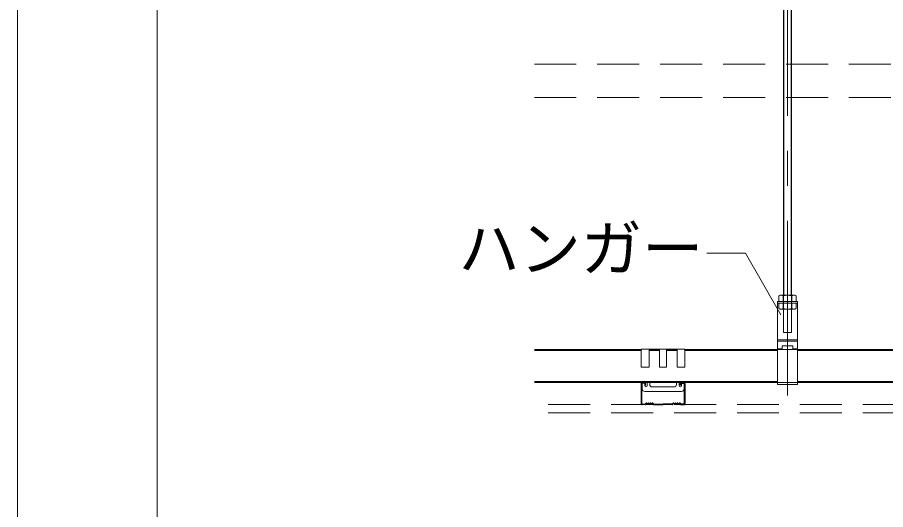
# Model space of a CAD drawing. Units: millimetres, scale not verified. Extents: x -7800 to 7800, y -5387 to 5300.
# Drawn here: x -7800 to -6806, y -2029 to -1465 of the extents above; entities that cross this region are included whole.
import ezdxf
from ezdxf.enums import TextEntityAlignment as Align

# ---------------------------------------------------------------- set-up
doc = ezdxf.new("R2010")
doc.units = ezdxf.units.MM
doc.header["$LTSCALE"] = 40
for name, pattern in [('CHAIN1', [8, 5, -1, 1, -1]), ('DASHED1', [1.8, 1.2, -0.6]), ('DOUBLE_CHAIN2', [12.8, 9, -1, 0.6, -0.6, 0.6, -1])]:
    doc.linetypes.add(name, pattern=pattern)
for name, color, linetype, lineweight in [('7-0_中心線', 4, 'CHAIN1', 9), ('7-1_吊り材', 7, 'Continuous', 18), ('7-2_野縁受け', 3, 'Continuous', 18), ('7-3_野縁', 2, 'Continuous', 25), ('7-4_ブレース・補強材', 4, 'Continuous', 9), ('7-6_文字', 7, 'Continuous', 18), ('7-A_クリップ', 7, 'Continuous', 18), ('7-D_パネル', 4, 'Continuous', 9), ('F-3_野縁', 7, 'Continuous', 18)]:
    doc.layers.add(name, color=color, linetype=linetype, lineweight=lineweight)
doc.styles.add('ＭＳ ゴシック', font='')
doc.styles.get('ＭＳ ゴシック').set_extended_font_data('MS Gothic')

msp = doc.modelspace()

# ---------------------------------------------------------------- linework, layer by layer
at = {"layer": '7-0_中心線'}
msp.add_line((-6918.73, -1898.25), (-6918.73, -401.94), dxfattribs=at)
at = {"layer": '7-1_吊り材', "linetype": 'DOUBLE_CHAIN2'}
for p, q in [((-6914.68, -1783.44), (-6914.68, -483.22)), ((-6922.78, -1783.44), (-6922.78, -492.44))]:
    msp.add_line(p, q, dxfattribs=at)
at = {"layer": '7-1_吊り材'}
for p, q in [((-6914.23, -1783.44), (-6914.23, -483.09)), ((-6923.23, -1783.44), (-6923.23, -492.44)), ((-6927.22, -1783.44), (-6928.53, -1784.2)), ((-6928.53, -1790.44), (-6928.53, -1784.2)), ((-6927.22, -1783.44), (-6910.24, -1783.44)), ((-6923.63, -1790.44), (-6923.63, -1784.2)), ((-6913.83, -1790.44), (-6913.83, -1784.2)), ((-6910.24, -1783.44), (-6908.93, -1784.2)), ((-6908.93, -1790.44), (-6908.93, -1784.2)), ((-6930.23, -1790.44), (-6930.23, -1885.44)), ((-6930.23, -1790.44), (-6930.23, -1885.44)), ((-6930.23, -1790.44), (-6907.23, -1790.44)), ((-6928.53, -1790.44), (-6908.93, -1790.44)), ((-6907.23, -1790.44), (-6907.23, -1885.44)), ((-6930.23, -1834.6), (-6907.23, -1834.6)), ((-6930.23, -1836.02), (-6907.23, -1836.02)), ((-6930.23, -1844.85), (-6924.73, -1844.85)), ((-6924.73, -1841.45), (-6924.73, -1844.94)), ((-6912.73, -1841.45), (-6924.73, -1841.45)), ((-6912.73, -1844.85), (-6907.23, -1844.85))]:
    msp.add_line(p, q, dxfattribs=at)
at = {"layer": '7-1_吊り材', "linetype": 'DASHED1'}
for p, q in [((-6923.23, -1783.44), (-6923.23, -1825.98)), ((-6914.23, -1825.98), (-6914.23, -1783.44)), ((-6930.23, -1792.44), (-6907.23, -1792.44)), ((-6928.53, -1792.44), (-6928.53, -1798.68)), ((-6908.93, -1792.44), (-6928.53, -1792.44)), ((-6923.63, -1792.44), (-6923.63, -1798.68)), ((-6913.83, -1792.44), (-6913.83, -1798.68)), ((-6908.93, -1792.44), (-6908.93, -1798.68)), ((-6927.22, -1799.44), (-6928.53, -1798.68)), ((-6910.24, -1799.44), (-6927.22, -1799.44)), ((-6910.24, -1799.44), (-6908.93, -1798.68)), ((-6923.23, -1825.98), (-6914.23, -1825.98))]:
    msp.add_line(p, q, dxfattribs=at)
at = {"layer": '7-1_吊り材'}
for points in [[(-6930.23, -1790.44), (-6930.23, -1885.44), (-6907.23, -1885.44)], [(-6930.23, -1845.44), (-6924.73, -1845.44), (-6924.73, -1844.94)], [(-6912.73, -1841.45), (-6912.73, -1845.44), (-6907.23, -1845.44)]]:
    msp.add_lwpolyline(points, dxfattribs=at)
for centre, radius, start, end in [((-6925.33, -1790.21), 6.81, 96.34293, 118.04131), ((-6926.24, -1788.32), 4.88, 57.57117, 88.04457), ((-6918.73, -1799.66), 16.22, 72.41203, 107.58795), ((-6911.21, -1788.32), 4.88, 91.95541, 122.42882), ((-6912.13, -1790.21), 6.81, 61.95868, 83.65706)]:
    msp.add_arc(centre, radius, start, end, dxfattribs=at)
at = {"layer": '7-1_吊り材', "linetype": 'DASHED1'}
for centre, radius, start, end in [((-6925.33, -1792.67), 6.81, 241.95868, 263.65706), ((-6926.24, -1794.56), 4.88, 271.95541, 302.42882), ((-6918.73, -1783.22), 16.22, 252.41203, 287.58795), ((-6911.21, -1794.56), 4.88, 237.57117, 268.04457), ((-6912.13, -1792.67), 6.81, 276.34293, 298.04131)]:
    msp.add_arc(centre, radius, start, end, dxfattribs=at)
at = {"layer": '7-2_野縁受け'}
for p, q in [((-7208.38, -1845.44), (-7086.08, -1845.44)), ((-7208.38, -1846.64), (-7086.08, -1846.64)), ((-7077.08, -1846.64), (-7065.08, -1846.64)), ((-7057.08, -1846.64), (-7045.08, -1846.64)), ((-7036.08, -1845.44), (-6930.23, -1845.44)), ((-7036.08, -1846.64), (-6930.23, -1846.64)), ((-6907.23, -1845.44), (-6786.08, -1845.44)), ((-6907.23, -1846.64), (-6786.08, -1846.64)), ((-7208.38, -1882.24), (-6930.23, -1882.24)), ((-7208.38, -1883.44), (-6930.23, -1883.44)), ((-6907.23, -1882.24), (-6779.33, -1882.24)), ((-6907.23, -1883.44), (-6779.33, -1883.44))]:
    msp.add_line(p, q, dxfattribs=at)
at = {"layer": '7-2_野縁受け', "linetype": 'DASHED1'}
for p, q in [((-6930.23, -1845.44), (-6907.23, -1845.44)), ((-6930.23, -1883.44), (-6907.23, -1883.44))]:
    msp.add_line(p, q, dxfattribs=at)
at = {"layer": '7-3_野縁'}
for p, q in [((-7086.08, -1884.44), (-7086.08, -1907.4)), ((-7085.58, -1907.42), (-7085.58, -1884.44)), ((-7082.08, -1883.44), (-7085.08, -1883.44)), ((-7082.08, -1883.94), (-7085.08, -1883.94)), ((-7081.58, -1886.44), (-7081.58, -1884.44)), ((-7081.58, -1886.44), (-7081.08, -1886.44)), ((-7081.08, -1886.44), (-7081.08, -1884.44)), ((-7041.08, -1886.44), (-7041.08, -1884.44)), ((-7040.58, -1886.44), (-7041.08, -1886.44)), ((-7040.58, -1886.44), (-7040.58, -1884.44)), ((-7040.08, -1883.44), (-7037.08, -1883.44)), ((-7040.08, -1883.94), (-7037.08, -1883.94)), ((-7036.58, -1907.42), (-7036.58, -1884.44)), ((-7036.08, -1884.44), (-7036.08, -1907.4)), ((-7080.43, -1907.09), (-7081.14, -1907.79)), ((-7081.14, -1907.79), (-7080.43, -1907.09)), ((-7080.08, -1907.44), (-7080.79, -1908.15)), ((-7080.08, -1907.44), (-7080.79, -1908.15)), ((-7073.08, -1907.44), (-7072.37, -1908.15)), ((-7072.73, -1907.09), (-7072.02, -1907.79)), ((-7049.43, -1907.09), (-7050.14, -1907.79)), ((-7049.08, -1907.44), (-7049.78, -1908.15)), ((-7042.08, -1907.44), (-7041.37, -1908.15)), ((-7042.08, -1907.44), (-7041.37, -1908.15)), ((-7041.72, -1907.09), (-7041.02, -1907.79)), ((-7041.02, -1907.79), (-7041.72, -1907.09)), ((-7085.08, -1907.94), (-7081.49, -1907.94)), ((-7085.08, -1907.94), (-7081.49, -1907.94)), ((-7081.49, -1908.44), (-7085.08, -1908.44)), ((-7081.49, -1908.44), (-7085.08, -1908.44)), ((-7071.67, -1907.94), (-7061.08, -1907.94)), ((-7071.67, -1908.44), (-7061.08, -1908.44)), ((-7050.49, -1907.94), (-7061.08, -1907.94)), ((-7050.49, -1908.44), (-7061.08, -1908.44)), ((-7037.08, -1907.94), (-7040.66, -1907.94)), ((-7037.08, -1907.94), (-7040.66, -1907.94)), ((-7040.66, -1908.44), (-7037.08, -1908.44)), ((-7040.66, -1908.44), (-7037.08, -1908.44))]:
    msp.add_line(p, q, dxfattribs=at)
for centre, radius, start, end in [((-7085.08, -1884.44), 1, 90.00299, 180.00299), ((-7085.08, -1884.44), 0.5, 90.00299, 180.00299), ((-7082.08, -1884.44), 1, 0.00299, 90.00299), ((-7082.08, -1884.44), 0.5, 0.00299, 90.00299), ((-7040.08, -1884.44), 1, 89.99699, 179.99699), ((-7040.08, -1884.44), 0.5, 89.99699, 179.99699), ((-7037.08, -1884.44), 1, 359.99699, 89.99699), ((-7037.08, -1884.44), 0.5, 359.99699, 89.99699), ((-7085.08, -1907.44), 1, 177.476, 270), ((-7085.08, -1907.44), 1, 177.476, 270), ((-7085.08, -1907.44), 0.5, 177.476, 270), ((-7085.08, -1907.44), 0.5, 177.476, 270), ((-7080.08, -1907.44), 0.5, 46.39717, 135), ((-7078.83, -1906.13), 1.81, 226.39717, 313.60281), ((-7078.83, -1906.13), 1.31, 226.39717, 313.60281), ((-7077.58, -1907.44), 0.5, 36.86989, 133.60281), ((-7076.58, -1906.69), 1.25, 216.86989, 323.1301), ((-7076.58, -1906.69), 0.75, 216.86989, 323.1301), ((-7075.58, -1907.44), 0.5, 46.39717, 143.1301), ((-7075.58, -1907.44), 0.5, 36.86989, 143.1301), ((-7074.33, -1906.13), 1.81, 226.39717, 313.60281), ((-7074.33, -1906.13), 1.31, 226.39717, 313.60281), ((-7073.08, -1907.44), 0.5, 44.99998, 133.60281), ((-7049.08, -1907.44), 0.5, 46.39719, 135.00002), ((-7047.83, -1906.13), 1.81, 226.39719, 313.60283), ((-7047.83, -1906.13), 1.31, 226.39719, 313.60283), ((-7046.58, -1907.44), 0.5, 36.8699, 143.13011), ((-7046.58, -1907.44), 0.5, 36.8699, 133.60283), ((-7045.58, -1906.69), 1.25, 216.8699, 323.13011), ((-7045.58, -1906.69), 0.75, 216.8699, 323.13011), ((-7044.58, -1907.44), 0.5, 46.39719, 143.13011), ((-7043.33, -1906.13), 1.81, 226.39719, 313.60283), ((-7043.33, -1906.13), 1.31, 226.39719, 313.60283), ((-7042.08, -1907.44), 0.5, 45, 133.60283), ((-7037.08, -1907.44), 1, 269.99997, 2.524), ((-7037.08, -1907.44), 1, 270, 2.524), ((-7037.08, -1907.44), 0.5, 269.99997, 2.524), ((-7037.08, -1907.44), 0.5, 270, 2.524), ((-7081.49, -1907.44), 0.5, 270, 314.99998), ((-7081.49, -1907.44), 0.5, 269.99998, 314.99998), ((-7081.49, -1907.44), 1, 270, 314.99998), ((-7081.49, -1907.44), 1, 270, 315), ((-7071.67, -1907.44), 1, 225, 270), ((-7071.67, -1907.44), 0.5, 225, 270), ((-7050.49, -1907.44), 0.5, 270, 315), ((-7050.49, -1907.44), 1, 270, 315), ((-7040.66, -1907.44), 1, 225.00002, 270), ((-7040.66, -1907.44), 1, 225, 270), ((-7040.66, -1907.44), 0.5, 225.00002, 270), ((-7040.66, -1907.44), 0.5, 225, 270)]:
    msp.add_arc(centre, radius, start, end, dxfattribs=at)
at = {"layer": '7-4_ブレース・補強材', "linetype": 'DASHED1'}
for p, q in [((-7208.38, -1519.19), (-4912.47, -1519.19)), ((-7208.38, -1557.19), (-4912.47, -1557.19))]:
    msp.add_line(p, q, dxfattribs=at)
at = {"layer": '7-6_文字'}
for p, q in [((-7011.1, -1735.38), (-6966.93, -1735.38)), ((-6966.93, -1735.38), (-6926.22, -1805.88))]:
    msp.add_line(p, q, dxfattribs=at)
at = {"layer": '7-A_クリップ'}
for p, q in [((-7086.08, -1865.7), (-7086.08, -1845.04)), ((-7036.08, -1845.04), (-7086.08, -1845.04)), ((-7077.08, -1865.7), (-7077.08, -1845.04)), ((-7077.08, -1845.44), (-7065.08, -1845.44)), ((-7065.08, -1845.44), (-7065.08, -1865.7)), ((-7057.08, -1845.44), (-7045.08, -1845.44)), ((-7057.08, -1845.44), (-7057.08, -1865.7)), ((-7045.08, -1865.7), (-7045.08, -1845.04)), ((-7036.08, -1865.7), (-7036.08, -1845.04)), ((-7077.08, -1865.7), (-7086.08, -1865.7)), ((-7065.08, -1865.7), (-7057.08, -1865.7)), ((-7045.08, -1865.7), (-7036.08, -1865.7)), ((-7083.13, -1883.94), (-7085.03, -1883.94)), ((-7085.03, -1890.54), (-7085.03, -1883.94)), ((-7082.13, -1884.94), (-7082.13, -1886.94)), ((-7079.33, -1886.94), (-7079.33, -1883.44)), ((-7076.33, -1883.44), (-7076.33, -1885.59)), ((-7045.83, -1883.44), (-7045.83, -1885.59)), ((-7042.83, -1886.94), (-7042.83, -1883.44)), ((-7040.03, -1884.94), (-7040.03, -1886.94)), ((-7039.03, -1883.94), (-7037.13, -1883.94)), ((-7037.13, -1890.54), (-7037.13, -1883.94)), ((-7082.03, -1893.54), (-7040.13, -1893.54)), ((-7073.58, -1888.34), (-7048.58, -1888.34))]:
    msp.add_line(p, q, dxfattribs=at)
for centre, radius, start, end in [((-7083.13, -1884.94), 1, 0, 90), ((-7080.73, -1886.94), 1.4, 180, 0), ((-7073.58, -1885.59), 2.75, 180, 270), ((-7048.58, -1885.59), 2.75, 270, 0), ((-7041.43, -1886.94), 1.4, 180, 0), ((-7039.03, -1884.94), 1, 90, 180), ((-7082.03, -1890.54), 3, 180, 270), ((-7040.13, -1890.54), 3, 270, 0)]:
    msp.add_arc(centre, radius, start, end, dxfattribs=at)
at = {"layer": '7-D_パネル', "linetype": 'DASHED1'}
for p, q in [((-4912.47, -1908.44), (-7208.38, -1908.44)), ((-4912.47, -1917.94), (-7208.38, -1917.94))]:
    msp.add_line(p, q, dxfattribs=at)
at = {"layer": 'F-3_野縁', "color": 3}
for p, q in [((-7800, 5300), (-7800, -5300)), ((-7640, 1220), (-7640, -4500))]:
    msp.add_line(p, q, dxfattribs=at)

# ---------------------------------------------------------------- texts
at = {"layer": '7-6_文字', "style": 'ＭＳ ゴシック'}
msp.add_text('ハンガー', height=51.32, dxfattribs=at).set_placement((-7295.27, -1770.9), align=Align.BOTTOM_LEFT)

doc.saveas('drawing.dxf')
